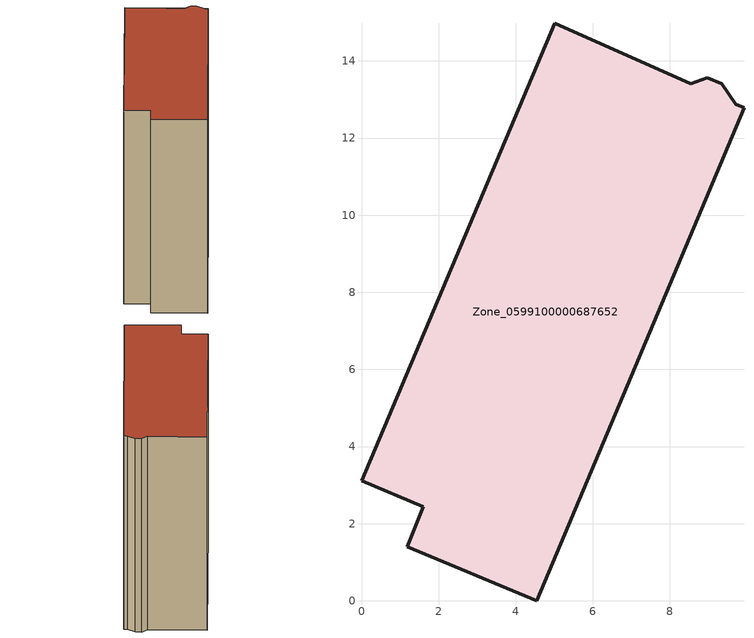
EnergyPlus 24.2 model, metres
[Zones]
Zone_0599100000687652
 floor ground (C_G): 8.96,13.56 9.34,13.4 9.71,12.88 9.92,12.79 4.55,0 1.19,1.4 1.6,2.44 0,3.12 5.01,14.98 8.54,13.41 z0
 wall outside (C_F): 1.6,2.44 1.19,1.4 4.55,0 9.92,12.79 9.71,12.88 9.34,13.4 8.96,13.56 8.54,13.41 5.01,14.98 0,3.12 1.6,2.44 z0:14.47
 roof outside (C_R): 9.34,13.4 8.96,13.56 8.54,13.41 5.01,14.98 0,3.12 1.6,2.44 1.19,1.4 4.55,0 9.92,12.79 9.71,12.88 z14.47
[BUILDING]
Pand.0599100000687652: North Axis=0; Terrain=City; Loads Convergence Tolerance Value=0.04; Temperature Convergence Tolerance Value=0.4; Solar Distribution=FullExterior; Maximum Number of Warmup Days=25; Minimum Number of Warmup Days=1
[Site:Location]
Rotterdam.The.Hague.AP_ZH_NLD Design_Conditions: Latitude=51.96; Longitude=4.45; Time Zone=1; Elevation=-4.5
[SITE:GROUNDTEMPERATURE:BUILDINGSURFACE]
18, 18, 18, 18, 18, 18, 18, 18, 18, 18, 18, 18
[MATERIAL] Thermal Absorptance=0.9; Solar Absorptance=0.7; Visible Absorptance=0.7
Name | Roughness | Thickness | Conductivity | Density | Specific Heat
G.TI.1946 | MediumSmooth | 0.15 | 1 | 540 | 1210
F.TI.1946 | Rough | 0.3 | 0.857143 | 1920 | 840
R.TI.1946 | MediumRough | 0.2 | 0.1 | 1500 | 1000
[CONSTRUCTION]
C_G: G.TI.1946
C_F: F.TI.1946
C_R: R.TI.1946
[ZONE]
Zone_0599100000687652: Type=1; Multiplier=1; Ceiling Height=Autocalculate; Volume=Autocalculate; Floor Area=autocalculate; Part of Total Floor Area=Yes
[ZONEINFILTRATION:DESIGNFLOWRATE]
Infil_Zone_0599100000687652: Zone or ZoneList or Space or SpaceList=Zone_0599100000687652; Schedule=AlwaysOn; Design Flow Rate Calculation Method=Flow/Area; Flow Rate per Floor Area=0.003; Constant Term Coefficient=1; Temperature Term Coefficient=0; Velocity Term Coefficient=0; Velocity Squared Term Coefficient=0
[HVACTEMPLATE:ZONE:IDEALLOADSAIRSYSTEM]
Zone_0599100000687652: Maximum Heating Supply Air Temperature=50; Minimum Cooling Supply Air Temperature=13; Maximum Heating Supply Air Humidity Ratio=0.0156; Minimum Cooling Supply Air Humidity Ratio=0.0077; Heating Limit=NoLimit; Cooling Limit=NoLimit; Dehumidification Control Type=ConstantSensibleHeatRatio; Cooling Sensible Heat Ratio=0.7; Dehumidification Setpoint=60; Humidification Control Type=None; Humidification Setpoint=30; Outdoor Air Method=None; Outdoor Air Flow Rate per Person=0.00944; Outdoor Air Flow Rate per Zone Floor Area=0; Outdoor Air Flow Rate per Zone=0; Demand Controlled Ventilation Type=None; Outdoor Air Economizer Type=NoEconomizer; Heat Recovery Type=None; Sensible Heat Recovery Effectiveness=0.7; Latent Heat Recovery Effectiveness=0.65
[ZONECONTROL:THERMOSTAT]
ThermostatControl_Zone_0599100000687652: Zone or ZoneList=Zone_0599100000687652; Control Type Schedule=DualSetpointControlType; Control 1=Thermostat_Zone_0599100000687652; Temperature Difference Between Cutout And Setpoint=0
[THERMOSTATSETPOINT:DUALSETPOINT]
Thermostat_Zone_0599100000687652: Heating Setpoint Temperature Schedule=HeatingSetpoint_Zone_0599100000687652; Cooling Setpoint Temperature Schedule=CoolingSetpoint_Zone_0599100000687652
[SCHEDULE:COMPACT]
HeatingSetpoint_Zone_0599100000687652: Through: 12/31, For: AllDays, Until: 24:00, 21
CoolingSetpoint_Zone_0599100000687652: Through: 12/31, For: AllDays, Until: 24:00, 24
DualSetpointControlType: Through: 12/31, For: AllDays, Until: 24:00, 4
AlwaysOn: Through: 12/31, For: AllDays, Until: 24:00, 1
